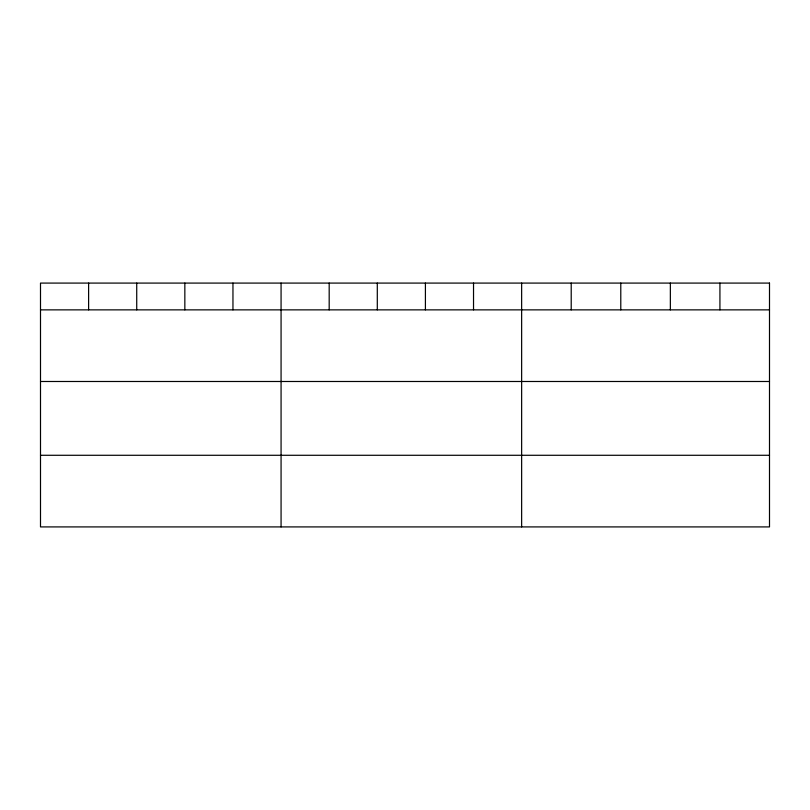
<?xml version="1.0" encoding="UTF-8"?>
<svg xmlns="http://www.w3.org/2000/svg" width="810" height="810" viewBox="0 0 810 810"><rect width="100%" height="100%" fill="white"/><g stroke="black" fill="none" stroke-linecap="round" stroke-linejoin="round"><path stroke-width="1.21" d="M40.5 309.865L769.5 309.865M40.5 381.49L769.5 381.49M40.5 455.281L769.5 455.281M719.928 283.085L719.928 309.865M670.356 283.085L670.356 309.865M620.784 283.085L620.784 309.865M571.212 283.085L571.212 309.865M521.64 283.085L521.64 526.915M473.526 283.085L473.526 309.865M425.412 283.085L425.412 309.865M377.298 283.085L377.298 309.865M329.184 283.085L329.184 309.865M281.07 283.085L281.07 526.915M232.956 283.085L232.956 309.865M184.842 283.085L184.842 309.865M136.728 283.085L136.728 309.865M88.614 283.085L88.614 309.865M769.5 283.085L40.5 283.085L40.5 526.915L769.5 526.915L769.5 283.085"/></g></svg>
